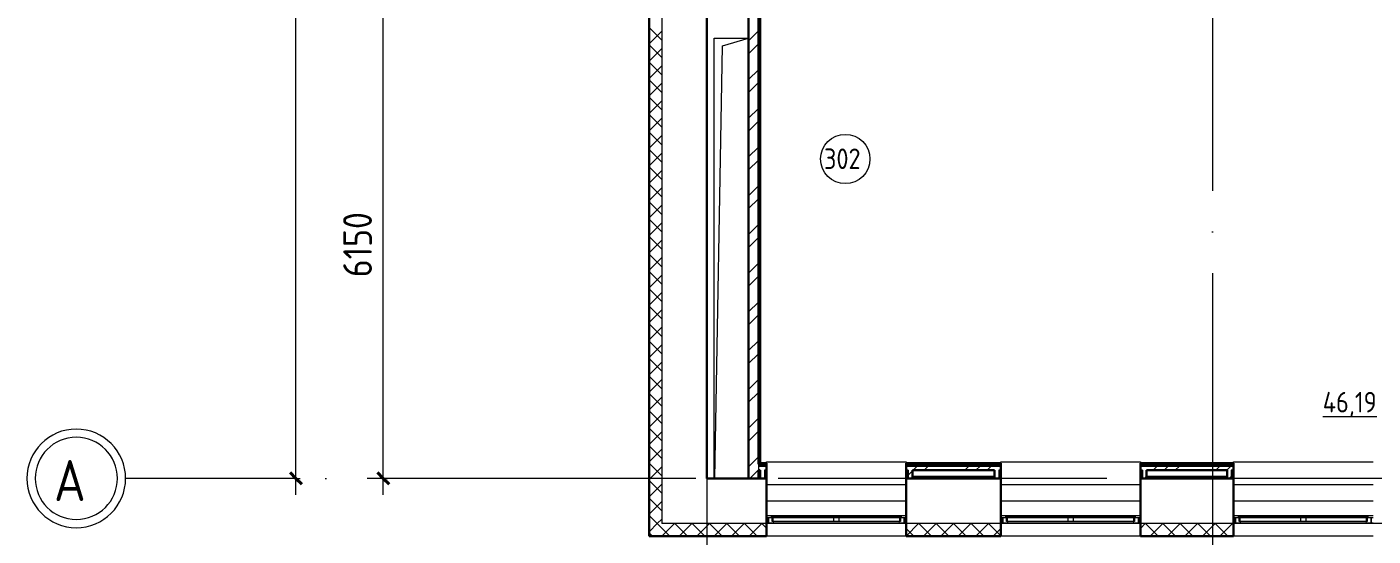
# Model space of a CAD drawing. Header units: millimetres. Extents: x -87434 to 499450, y -468665 to 122144.
# Drawn here: x 235874 to 252251, y -18467 to -12269 of the extents above; entities that cross this region are included whole.
import ezdxf

# ---------------------------------------------------------------- set-up
doc = ezdxf.new("R2010")
doc.units = ezdxf.units.MM
doc.linetypes.add('ADSK_Линия сетки', pattern=[25, 20, -2.5, 0, -2.5])
for name, color, linetype, lineweight in [('_ Окна', 7, 'Continuous', 9), ('Марки помещений', 252, 'Continuous', 20), ('Ограждение', 252, 'Continuous', 9), ('Окна', 252, 'Continuous', 9), ('Оси', 252, 'Continuous', 9), ('Перекрытие', 252, 'Continuous', 18), ('Размеры', 7, 'Continuous', 9), ('Стены внутренние', 7, 'Continuous', 18), ('Стены наружные', 7, 'Continuous', 18), ('Стены штриховка', 252, 'Continuous', 9)]:
    doc.layers.add(name, color=color, linetype=linetype, lineweight=lineweight)
doc.styles.add('GOST Common', font='', dxfattribs={"width": 0.9, "height": 500})
doc.styles.add('GOST Common_1', font='', dxfattribs={"height": 250})
doc.styles.add('GOST Common_2', font='', dxfattribs={"width": 0.9, "height": 250})
doc.styles.get('GOST Common').set_extended_font_data('GOST type B')
doc.styles.get('GOST Common_1').set_extended_font_data('GOST type B')
doc.styles.get('GOST Common_2').set_extended_font_data('GOST type B')

# ---------------------------------------------------------------- blocks, each defined once
blk = doc.blocks.new('3 этаж')
at = {"color": 251, "lineweight": 18, "true_color": 0x636466}
for p, q in [((244236, -17763), (244236, -12403)), ((244236, -12403), (244654, -12403)), ((244334, -12498), (244654, -12403)), ((244241, -17763), (244334, -12498))]:
    blk.add_line(p, q, dxfattribs=at)
at = {"layer": '_ Окна', "color": 251, "true_color": 0x636466}
for p, q in [((244896, -18245), (244871, -18245)), ((244871, -18303), (244896, -18303)), ((244896, -18303), (244896, -18245)), ((246571, -18245), (246546, -18245)), ((246546, -18245), (246546, -18303)), ((246546, -18303), (246571, -18303)), ((247746, -18245), (247721, -18245)), ((247721, -18303), (247746, -18303)), ((247746, -18303), (247746, -18245)), ((249421, -18245), (249396, -18245)), ((249396, -18245), (249396, -18303)), ((249396, -18303), (249421, -18303)), ((250576, -18245), (250551, -18245)), ((250551, -18303), (250576, -18303)), ((250576, -18303), (250576, -18245)), ((252251, -18245), (252226, -18245)), ((252226, -18245), (252226, -18303)), ((252226, -18303), (252251, -18303))]:
    blk.add_line(p, q, dxfattribs=at)
at = {"layer": '_ Окна', "color": 251, "lineweight": 18, "true_color": 0x636466}
for p, q in [((244934, -18245), (244896, -18245)), ((244896, -18245), (244896, -18303)), ((244896, -18303), (244955, -18303)), ((244942, -18286), (244942, -18245)), ((244954, -18286), (244942, -18286)), ((244955, -18303), (244960, -18286)), ((246482, -18286), (246486, -18303)), ((246486, -18303), (246546, -18303)), ((246500, -18286), (246488, -18286)), ((246500, -18245), (246500, -18286)), ((246546, -18245), (246508, -18245)), ((246546, -18303), (246546, -18245)), ((247784, -18245), (247746, -18245)), ((247746, -18245), (247746, -18303)), ((247746, -18303), (247805, -18303)), ((247792, -18286), (247792, -18245)), ((247804, -18286), (247792, -18286)), ((247805, -18303), (247810, -18286)), ((249332, -18286), (249336, -18303)), ((249336, -18303), (249396, -18303)), ((249350, -18286), (249338, -18286)), ((249350, -18245), (249350, -18286)), ((249396, -18245), (249358, -18245)), ((249396, -18303), (249396, -18245)), ((250614, -18245), (250576, -18245)), ((250576, -18245), (250576, -18303)), ((250576, -18303), (250635, -18303)), ((250622, -18286), (250622, -18245)), ((250634, -18286), (250622, -18286)), ((250635, -18303), (250640, -18286)), ((252162, -18286), (252166, -18303)), ((252166, -18303), (252226, -18303)), ((252180, -18286), (252168, -18286)), ((252180, -18245), (252180, -18286)), ((252226, -18245), (252188, -18245)), ((252226, -18303), (252226, -18245))]:
    blk.add_line(p, q, dxfattribs=at)
at = {"layer": 'Марки помещений', "color": 251, "true_color": 0x636466}
blk.add_circle((245830, -13875), 300, dxfattribs=at)
at = {"layer": 'Ограждение', "color": 251, "true_color": 0x636466}
for p, q in [((244799, -17578), (244799, -11833)), ((244789, -17663), (244789, -17747)), ((244871, -17578), (244871, -17563)), ((244871, -17563), (246571, -17563)), ((246571, -17563), (246571, -17578)), ((247721, -17578), (247721, -17563)), ((247721, -17563), (249421, -17563)), ((249421, -17563), (249421, -17578)), ((250551, -17578), (250551, -17563)), ((250551, -17563), (252251, -17563)), ((244796, -17741), (244790, -17747)), ((244871, -17838), (246571, -17838)), ((247646, -17738), (246646, -17738)), ((247721, -17838), (249421, -17838)), ((250476, -17738), (249496, -17738)), ((250551, -17838), (252251, -17838)), ((244871, -18038), (246571, -18038)), ((247721, -18038), (249421, -18038)), ((250551, -18038), (252251, -18038)), ((244871, -18213), (246571, -18213)), ((247721, -18213), (249421, -18213)), ((250551, -18213), (252251, -18213))]:
    blk.add_line(p, q, dxfattribs=at)
at = {"layer": 'Окна', "color": 251, "true_color": 0x636466}
for p, q in [((244934, -18228), (245706, -18228)), ((244934, -18245), (244934, -18228)), ((245706, -18245), (244934, -18245)), ((244954, -18286), (244954, -18245)), ((245686, -18286), (244954, -18286)), ((244955, -18303), (246486, -18303)), ((245686, -18245), (245686, -18286)), ((245756, -18286), (245686, -18286)), ((245706, -18228), (245736, -18228)), ((245706, -18228), (245706, -18245)), ((245736, -18245), (245706, -18245)), ((245736, -18228), (246508, -18228)), ((245736, -18245), (245736, -18228)), ((246508, -18245), (245736, -18245)), ((245756, -18286), (245756, -18245)), ((246488, -18286), (245756, -18286)), ((246488, -18245), (246488, -18286)), ((246508, -18228), (246508, -18245)), ((247784, -18228), (248556, -18228)), ((247784, -18245), (247784, -18228)), ((248556, -18245), (247784, -18245)), ((247804, -18286), (247804, -18245)), ((248536, -18286), (247804, -18286)), ((247805, -18303), (249336, -18303)), ((248536, -18245), (248536, -18286)), ((248606, -18286), (248536, -18286)), ((248556, -18228), (248586, -18228)), ((248556, -18228), (248556, -18245)), ((248586, -18245), (248556, -18245)), ((248586, -18228), (249358, -18228)), ((248586, -18245), (248586, -18228)), ((249358, -18245), (248586, -18245)), ((248606, -18286), (248606, -18245)), ((249338, -18286), (248606, -18286)), ((249338, -18245), (249338, -18286)), ((249358, -18228), (249358, -18245)), ((250614, -18228), (251386, -18228)), ((250614, -18245), (250614, -18228)), ((251386, -18245), (250614, -18245)), ((250634, -18286), (250634, -18245)), ((251366, -18286), (250634, -18286)), ((250635, -18303), (252166, -18303)), ((251366, -18245), (251366, -18286)), ((251436, -18286), (251366, -18286)), ((251386, -18228), (251416, -18228)), ((251386, -18228), (251386, -18245)), ((251416, -18245), (251386, -18245)), ((251416, -18228), (252188, -18228)), ((251416, -18245), (251416, -18228)), ((252188, -18245), (251416, -18245)), ((251436, -18286), (251436, -18245)), ((252168, -18286), (251436, -18286)), ((252168, -18245), (252168, -18286)), ((252188, -18228), (252188, -18245))]:
    blk.add_line(p, q, dxfattribs=at)
at = {"layer": 'Оси', "color": 251, "linetype": 'ADSK_Линия сетки', "ltscale": 200, "true_color": 0x636466}
for p, q in [((244146, -263), (244146, -31390)), ((250296, -263), (250296, -31390)), ((314013, -17763), (237074, -17763))]:
    blk.add_line(p, q, dxfattribs=at)
at = {"layer": 'Оси', "color": 251, "lineweight": 20, "true_color": 0x636466}
for radius, start, end in [(600, 90, 270), (600, 270, 90), (500, 90, 270), (500, 270, 90)]:
    blk.add_arc((236474, -17763), radius, start, end, dxfattribs=at)
at = {"layer": 'Перекрытие', "color": 251, "true_color": 0x636466}
for p, q in [((244236, -17763), (244236, -12403)), ((244236, -12403), (244654, -12403))]:
    blk.add_line(p, q, dxfattribs=at)
at = {"layer": 'Размеры', "color": 251, "lineweight": 20, "true_color": 0x636466}
for p, q in [((239146, -17963), (239146, 29387)), ((240209, -17963), (240209, -11613)), ((239146, -17763), (238996, -17763)), ((239146, -17763), (239196, -17763)), ((240209, -17763), (240059, -17763)), ((240209, -17763), (240259, -17763))]:
    blk.add_line(p, q, dxfattribs=at)
at = {"layer": 'Размеры', "color": 251, "lineweight": 40, "true_color": 0x636466}
for p, q in [((239146, -17763), (239075, -17693)), ((239146, -17763), (239217, -17834)), ((240209, -17763), (240138, -17693)), ((240209, -17763), (240279, -17834))]:
    blk.add_line(p, q, dxfattribs=at)
at = {"layer": 'Стены внутренние', "color": 251, "true_color": 0x636466}
for p, q in [((243596, -5403), (243596, -18313)), ((267371, -18313), (243596, -18313)), ((246571, -18465), (244871, -18465)), ((249421, -18465), (247721, -18465)), ((252251, -18465), (250551, -18465))]:
    blk.add_line(p, q, dxfattribs=at)
at = {"layer": 'Стены внутренние', "color": 251, "lineweight": 30, "true_color": 0x636466}
for p, q in [((243444, -11053), (243444, -18465)), ((244146, -17763), (244146, -12128)), ((244654, -17763), (244146, -17763)), ((244796, -17763), (244774, -17763)), ((244871, -18465), (244871, -17763)), ((246571, -17763), (246571, -18465)), ((247646, -17763), (246646, -17763)), ((247721, -18465), (247721, -17763)), ((249421, -17763), (249421, -18465)), ((250476, -17763), (249496, -17763)), ((250551, -18465), (250551, -17763)), ((243444, -18465), (244871, -18465)), ((246571, -18465), (247721, -18465)), ((249421, -18465), (250551, -18465))]:
    blk.add_line(p, q, dxfattribs=at)
at = {"layer": 'Стены внутренние', "color": 251, "linetype": 'Continuous', "lineweight": 9, "true_color": 0x636466}
for p, q in [((243596, -12428), (243446, -12278)), ((243446, -12468), (243596, -12318)), ((243446, -12479), (243444, -12483)), ((243596, -12640), (243446, -12490)), ((243446, -12680), (243596, -12530)), ((243446, -12561), (243446, -12561)), ((243596, -12852), (243446, -12702)), ((243446, -12892), (243596, -12742)), ((243596, -13065), (243446, -12915)), ((243446, -13104), (243596, -12954)), ((243596, -13277), (243446, -13127)), ((243446, -13316), (243596, -13166)), ((243446, -13170), (243446, -13170)), ((243596, -13489), (243446, -13339)), ((243446, -13373), (243446, -13373)), ((243446, -13528), (243596, -13378)), ((243596, -13701), (243446, -13551)), ((243446, -13741), (243596, -13591)), ((243446, -13678), (243446, -13678)), ((243446, -13902), (243444, -13905)), ((243596, -13913), (243446, -13763)), ((243446, -13953), (243596, -13803)), ((243596, -14125), (243446, -13975)), ((243446, -14165), (243596, -14015)), ((243596, -14337), (243446, -14187)), ((243446, -14377), (243596, -14227)), ((243446, -14254), (243444, -14250)), ((243446, -14288), (243446, -14288)), ((243596, -14549), (243446, -14399)), ((243446, -14589), (243596, -14439)), ((243446, -14491), (243446, -14491)), ((243596, -14762), (243446, -14612)), ((243446, -14801), (243596, -14651)), ((243446, -14796), (243446, -14796)), ((243596, -14974), (243446, -14824)), ((243446, -15013), (243596, -14863)), ((243596, -15186), (243446, -15036)), ((243446, -15226), (243596, -15076)), ((243596, -15398), (243446, -15248)), ((243446, -15438), (243596, -15288)), ((243446, -15405), (243446, -15405)), ((243596, -15610), (243446, -15460)), ((243446, -15650), (243596, -15500)), ((243446, -15609), (243446, -15609)), ((243596, -15822), (243446, -15672)), ((243446, -15862), (243596, -15712)), ((243596, -16034), (243446, -15884)), ((243446, -15913), (243446, -15913)), ((243446, -16074), (243596, -15924)), ((243446, -16137), (243445, -16138)), ((243596, -16246), (243446, -16096)), ((243446, -16286), (243596, -16136)), ((243596, -16459), (243446, -16309)), ((243446, -16498), (243596, -16348)), ((243446, -16489), (243444, -16485)), ((243596, -16671), (243446, -16521)), ((243446, -16523), (243446, -16523)), ((243446, -16710), (243596, -16560)), ((243446, -16726), (243446, -16726)), ((243596, -16883), (243446, -16733)), ((243446, -16923), (243596, -16773)), ((243596, -17095), (243446, -16945)), ((243446, -17135), (243596, -16985)), ((243446, -17031), (243446, -17031)), ((243596, -17307), (243446, -17157)), ((243446, -17347), (243596, -17197)), ((243596, -17519), (243446, -17369)), ((243446, -17559), (243596, -17409)), ((243596, -17731), (243446, -17581)), ((243446, -17771), (243596, -17621)), ((243446, -17641), (243446, -17641)), ((243596, -17944), (243446, -17794)), ((243446, -17983), (243596, -17833)), ((243446, -17844), (243446, -17844)), ((243596, -18156), (243446, -18006)), ((243446, -18195), (243596, -18045)), ((243446, -18149), (243446, -18149)), ((243541, -18313), (243446, -18218)), ((243446, -18408), (243540, -18313)), ((243540, -18313), (243596, -18258)), ((243691, -18463), (243541, -18313)), ((243602, -18463), (243752, -18313)), ((243904, -18463), (243754, -18313)), ((243814, -18463), (243964, -18313)), ((244116, -18463), (243966, -18313)), ((244026, -18463), (244176, -18313)), ((244328, -18463), (244178, -18313)), ((244238, -18463), (244388, -18313)), ((244540, -18463), (244390, -18313)), ((244450, -18463), (244600, -18313)), ((244752, -18463), (244602, -18313)), ((244663, -18463), (244813, -18313)), ((244871, -18370), (244814, -18313)), ((246573, -18462), (246722, -18313)), ((246873, -18463), (246723, -18313)), ((246784, -18463), (246934, -18313)), ((247086, -18463), (246936, -18313)), ((246996, -18463), (247146, -18313)), ((247298, -18463), (247148, -18313)), ((247208, -18463), (247358, -18313)), ((247510, -18463), (247360, -18313)), ((247420, -18463), (247570, -18313)), ((247719, -18460), (247572, -18313)), ((249421, -18372), (249480, -18313)), ((249631, -18463), (249481, -18313)), ((249542, -18463), (249692, -18313)), ((249843, -18463), (249693, -18313)), ((249754, -18463), (249904, -18313)), ((250055, -18463), (249905, -18313)), ((249966, -18463), (250116, -18313)), ((250268, -18463), (250118, -18313)), ((250178, -18463), (250328, -18313)), ((250480, -18463), (250330, -18313)), ((250390, -18463), (250540, -18313)), ((250551, -18322), (250542, -18313)), ((243479, -18463), (243446, -18430)), ((243648, -18465), (243648, -18464)), ((244684, -18463), (244682, -18465)), ((246661, -18463), (246571, -18373)), ((247168, -18465), (247167, -18463)), ((247499, -18463), (247498, -18465)), ((247520, -18465), (247519, -18463)), ((247632, -18463), (247721, -18375)), ((247719, -18453), (247721, -18453))]:
    blk.add_line(p, q, dxfattribs=at)
at = {"layer": 'Стены наружные', "color": 251, "lineweight": 30, "true_color": 0x636466}
for p, q in [((244774, -17588), (244774, -11808)), ((244789, -17583), (244789, -11823)), ((244794, -17578), (244794, -11828)), ((244654, -12128), (244654, -17763)), ((244774, -17588), (244789, -17588)), ((244774, -17763), (244774, -17663)), ((244774, -17663), (244796, -17663)), ((244871, -17578), (244794, -17578)), ((244796, -17663), (244796, -17763)), ((244871, -17763), (244871, -17578)), ((246571, -17578), (246571, -17763)), ((247721, -17578), (246571, -17578)), ((246646, -17663), (247646, -17663)), ((246646, -17763), (246646, -17663)), ((247646, -17663), (247646, -17763)), ((247721, -17763), (247721, -17578)), ((249421, -17578), (249421, -17763)), ((250551, -17578), (249421, -17578)), ((249496, -17663), (250476, -17663)), ((249496, -17763), (249496, -17663)), ((250476, -17663), (250476, -17763)), ((250551, -17763), (250551, -17578)), ((244654, -17763), (244774, -17763)), ((244796, -17763), (244871, -17763)), ((246571, -17763), (246646, -17763)), ((247646, -17763), (247721, -17763)), ((249421, -17763), (249496, -17763)), ((250476, -17763), (250551, -17763))]:
    blk.add_line(p, q, dxfattribs=at)
at = {"layer": 'Стены наружные', "color": 251, "linetype": 'Continuous', "lineweight": 9, "true_color": 0x636466}
for p, q in [((244654, -12436), (244774, -12316)), ((244774, -12413), (244789, -12398)), ((244789, -12327), (244794, -12322)), ((244789, -12398), (244794, -12393)), ((244654, -12593), (244774, -12473)), ((244789, -12468), (244794, -12463)), ((244789, -12539), (244794, -12534)), ((244789, -12610), (244794, -12605)), ((244789, -12680), (244794, -12675)), ((244789, -12751), (244794, -12746)), ((244654, -12908), (244774, -12788)), ((244774, -12837), (244789, -12822)), ((244789, -12822), (244794, -12817)), ((244789, -12893), (244794, -12888)), ((244654, -13065), (244774, -12945)), ((244789, -12963), (244794, -12958)), ((244789, -13034), (244794, -13029)), ((244789, -13105), (244794, -13100)), ((244654, -13379), (244774, -13259)), ((244774, -13261), (244789, -13246)), ((244789, -13175), (244794, -13170)), ((244789, -13246), (244794, -13241)), ((244654, -13536), (244774, -13416)), ((244789, -13317), (244794, -13312)), ((244789, -13388), (244794, -13383)), ((244789, -13458), (244794, -13453)), ((244789, -13529), (244794, -13524)), ((244654, -13850), (244774, -13730)), ((244774, -13685), (244789, -13670)), ((244789, -13600), (244794, -13595)), ((244789, -13670), (244794, -13665)), ((244789, -13741), (244794, -13736)), ((244654, -14008), (244774, -13888)), ((244789, -13812), (244794, -13807)), ((244789, -13883), (244794, -13878)), ((244789, -13953), (244794, -13948)), ((244789, -14024), (244794, -14019)), ((244654, -14322), (244774, -14202)), ((244774, -14110), (244789, -14095)), ((244789, -14095), (244794, -14090)), ((244789, -14165), (244794, -14160)), ((244789, -14236), (244794, -14231)), ((244654, -14479), (244774, -14359)), ((244789, -14307), (244794, -14302)), ((244789, -14377), (244794, -14372)), ((244774, -14534), (244789, -14519)), ((244789, -14448), (244794, -14443)), ((244789, -14519), (244794, -14514)), ((244654, -14793), (244774, -14673)), ((244789, -14590), (244794, -14585)), ((244789, -14660), (244794, -14655)), ((244789, -14731), (244794, -14726)), ((244654, -14951), (244774, -14831)), ((244789, -14802), (244794, -14797)), ((244789, -14872), (244794, -14867)), ((244774, -14958), (244789, -14943)), ((244789, -14943), (244794, -14938)), ((244789, -15014), (244794, -15009)), ((244654, -15265), (244774, -15145)), ((244789, -15085), (244794, -15080)), ((244789, -15155), (244794, -15150)), ((244789, -15226), (244794, -15221)), ((244654, -15422), (244774, -15302)), ((244774, -15382), (244789, -15367)), ((244789, -15297), (244794, -15292)), ((244789, -15367), (244794, -15362)), ((244789, -15438), (244794, -15433)), ((244789, -15509), (244794, -15504)), ((244654, -15736), (244774, -15616)), ((244789, -15580), (244794, -15575)), ((244789, -15650), (244794, -15645)), ((244789, -15721), (244794, -15716)), ((244654, -15893), (244774, -15773)), ((244774, -15807), (244789, -15792)), ((244789, -15792), (244794, -15787)), ((244789, -15862), (244794, -15857)), ((244789, -15933), (244794, -15928)), ((244789, -16004), (244794, -15999)), ((244654, -16208), (244774, -16088)), ((244789, -16075), (244794, -16070)), ((244789, -16145), (244794, -16140)), ((244789, -16216), (244794, -16211)), ((244654, -16365), (244774, -16245)), ((244774, -16231), (244789, -16216)), ((244789, -16287), (244794, -16282)), ((244789, -16357), (244794, -16352)), ((244789, -16428), (244794, -16423)), ((244789, -16499), (244794, -16494)), ((244654, -16679), (244774, -16559)), ((244774, -16655), (244789, -16640)), ((244789, -16570), (244794, -16565)), ((244789, -16640), (244794, -16635)), ((244654, -16836), (244774, -16716)), ((244789, -16711), (244794, -16706)), ((244789, -16782), (244794, -16777)), ((244789, -16852), (244794, -16847)), ((244654, -17151), (244774, -17031)), ((244789, -16923), (244794, -16918)), ((244789, -16994), (244794, -16989)), ((244654, -17308), (244774, -17188)), ((244774, -17080), (244789, -17065)), ((244789, -17065), (244794, -17060)), ((244789, -17135), (244794, -17130)), ((244789, -17206), (244794, -17201)), ((244789, -17277), (244794, -17272)), ((244789, -17347), (244794, -17342)), ((244654, -17622), (244774, -17502)), ((244774, -17504), (244789, -17489)), ((244789, -17418), (244794, -17413)), ((244789, -17489), (244794, -17484)), ((244670, -17763), (244774, -17659)), ((244789, -17559), (244794, -17554)), ((244836, -17583), (244841, -17578)), ((246573, -17613), (246586, -17601)), ((246586, -17601), (246598, -17588)), ((246596, -17723), (246646, -17673)), ((246603, -17583), (246608, -17578)), ((246656, -17663), (246706, -17613)), ((246674, -17583), (246679, -17578)), ((246745, -17583), (246750, -17578)), ((246785, -17613), (246798, -17601)), ((246790, -17663), (246840, -17613)), ((246798, -17601), (246810, -17588)), ((246810, -17588), (246815, -17583)), ((246815, -17583), (246820, -17578)), ((246886, -17583), (246891, -17578)), ((246957, -17583), (246962, -17578)), ((246998, -17613), (247010, -17601)), ((247010, -17601), (247023, -17588)), ((247028, -17583), (247033, -17578)), ((247098, -17583), (247103, -17578)), ((247169, -17583), (247174, -17578)), ((247210, -17613), (247222, -17601)), ((247222, -17601), (247235, -17588)), ((247235, -17588), (247240, -17583)), ((247240, -17583), (247245, -17578)), ((247284, -17663), (247334, -17613)), ((247310, -17583), (247315, -17578)), ((247381, -17583), (247386, -17578)), ((247419, -17663), (247469, -17613)), ((247422, -17613), (247434, -17601)), ((247434, -17601), (247447, -17588)), ((247452, -17583), (247457, -17578)), ((247523, -17583), (247528, -17578)), ((247554, -17663), (247604, -17613)), ((247593, -17583), (247598, -17578)), ((247634, -17613), (247646, -17601)), ((247646, -17601), (247659, -17588)), ((247659, -17588), (247664, -17583)), ((247664, -17583), (247669, -17578)), ((249432, -17583), (249437, -17578)), ((249502, -17583), (249507, -17578)), ((249543, -17613), (249556, -17601)), ((249556, -17601), (249568, -17588)), ((249573, -17583), (249578, -17578)), ((249574, -17663), (249624, -17613)), ((249644, -17583), (249649, -17578)), ((249709, -17663), (249759, -17613)), ((249715, -17583), (249720, -17578)), ((249755, -17613), (249768, -17601)), ((249768, -17601), (249780, -17588)), ((249780, -17588), (249785, -17583)), ((249785, -17583), (249790, -17578)), ((249844, -17663), (249894, -17613)), ((249856, -17583), (249861, -17578)), ((249927, -17583), (249932, -17578)), ((249967, -17613), (249980, -17601)), ((249980, -17601), (249992, -17588)), ((249997, -17583), (250002, -17578)), ((250068, -17583), (250073, -17578)), ((250139, -17583), (250144, -17578)), ((250180, -17613), (250192, -17601)), ((250192, -17601), (250205, -17588)), ((250205, -17588), (250210, -17583)), ((250210, -17583), (250215, -17578)), ((250280, -17583), (250285, -17578)), ((250337, -17663), (250387, -17613)), ((250351, -17583), (250356, -17578)), ((250392, -17613), (250404, -17601)), ((250404, -17601), (250417, -17588)), ((250422, -17583), (250427, -17578)), ((250472, -17663), (250522, -17613)), ((250492, -17583), (250497, -17578)), ((250526, -17691), (250538, -17679)), ((250538, -17679), (250551, -17666)), ((247696, -17763), (247708, -17751)), ((247708, -17751), (247721, -17739)), ((249421, -17736), (249433, -17723)), ((249433, -17723), (249446, -17711)), ((249474, -17763), (249496, -17742)), ((250507, -17763), (250526, -17745))]:
    blk.add_line(p, q, dxfattribs=at)
at = {"layer": 'Стены наружные', "color": 251, "true_color": 0x636466}
for p, q in [((244781, -17747), (244796, -17747)), ((244781, -17762), (244781, -17747)), ((244796, -17762), (244781, -17762)), ((246646, -17747), (247646, -17747)), ((247646, -17762), (246646, -17762)), ((249496, -17747), (250476, -17747)), ((250476, -17762), (249496, -17762))]:
    blk.add_line(p, q, dxfattribs=at)
at = {"layer": 'Стены штриховка', "color": 251, "true_color": 0x636466}
for p, q in [((243446, -11055), (243446, -18465)), ((244774, -17588), (244774, -17663)), ((244774, -17601), (244871, -17601)), ((244774, -17613), (244871, -17613)), ((244871, -17583), (244789, -17583)), ((244789, -17588), (244871, -17588)), ((244871, -17663), (244846, -17663)), ((244846, -17663), (244846, -17763)), ((244858, -17663), (244858, -17763)), ((247721, -17583), (246571, -17583)), ((246571, -17588), (247721, -17588)), ((246571, -17601), (247721, -17601)), ((246571, -17613), (247721, -17613)), ((246596, -17663), (246571, -17663)), ((246583, -17663), (246583, -17763)), ((246596, -17663), (246596, -17763)), ((247721, -17663), (247696, -17663)), ((247696, -17663), (247696, -17763)), ((247708, -17663), (247708, -17763)), ((250551, -17583), (249421, -17583)), ((249421, -17588), (250551, -17588)), ((249421, -17601), (250551, -17601)), ((249421, -17613), (250551, -17613)), ((249446, -17663), (249421, -17663)), ((249433, -17663), (249433, -17763)), ((249446, -17663), (249446, -17763)), ((250551, -17663), (250526, -17663)), ((250526, -17663), (250526, -17763)), ((250538, -17663), (250538, -17763)), ((243444, -18463), (244869, -18463)), ((244871, -18389), (244869, -18389)), ((244869, -18463), (244869, -18389)), ((246573, -18389), (246571, -18389)), ((246573, -18389), (246573, -18463)), ((246573, -18463), (247719, -18463)), ((247721, -18389), (247719, -18389)), ((247719, -18463), (247719, -18389)), ((249423, -18389), (249421, -18389)), ((249423, -18389), (249423, -18463)), ((249423, -18463), (250549, -18463)), ((250551, -18389), (250549, -18389)), ((250549, -18463), (250549, -18389))]:
    blk.add_line(p, q, dxfattribs=at)
at = {"layer": 'Марки помещений', "color": 251, "true_color": 0x636466, "style": 'GOST Common_2', "width": 0.9}
for s, p in [('302', (245571, -13997)), ('%%U46,19', (251639, -16960))]:
    blk.add_text(s, height=250, dxfattribs=at).set_placement(p)
at = {"layer": 'Оси', "color": 251, "true_color": 0x636466, "style": 'GOST Common', "width": 0.9}
blk.add_text('А', height=500, dxfattribs=at).set_placement((236203, -18039))
at = {"layer": 'Размеры', "color": 251, "true_color": 0x636466, "style": 'GOST Common_1', "width": 0.9}
blk.add_text('6150', height=350, rotation=90, dxfattribs=at).set_placement((240071, -15314))

msp = doc.modelspace()

# ---------------------------------------------------------------- block references
msp.add_blockref('3 этаж', (0, -2))

doc.saveas('drawing.dxf')
